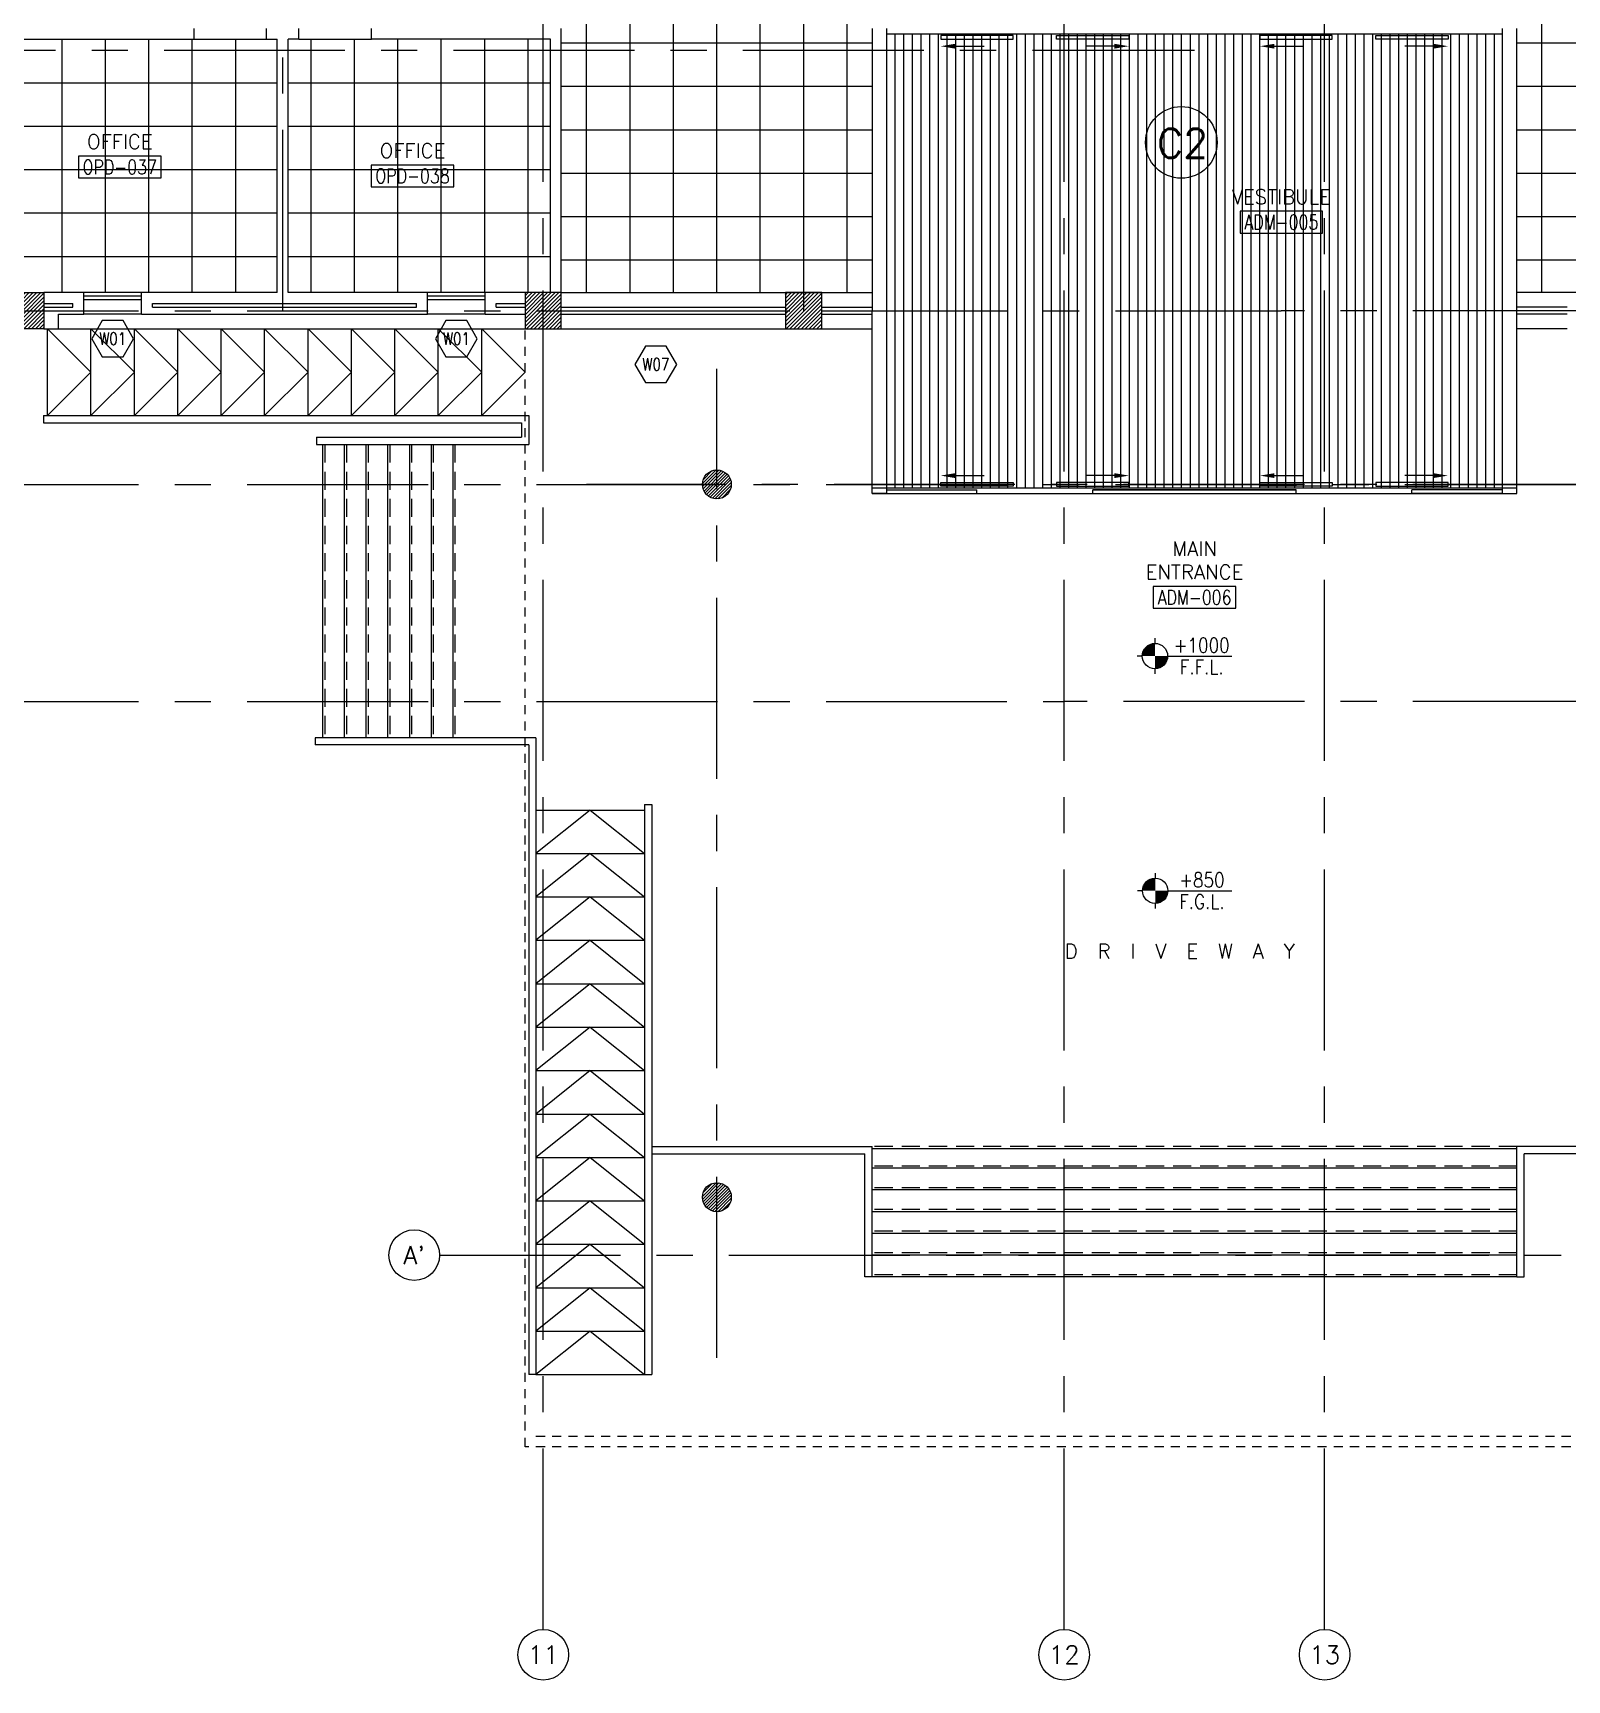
# Model space of a CAD drawing. Extents: x 417820 to 418166, y 43448 to 43632.
# Drawn here: x 417873.64 to 417894.85, y 43447.95 to 43470.71 of the extents above; entities that cross this region are included whole.
import ezdxf
from ezdxf.enums import TextEntityAlignment as Align

# ---------------------------------------------------------------- set-up
doc = ezdxf.new("R2010")
doc.units = 0
doc.header["$MEASUREMENT"] = 0
for name, pattern in [('CENTERX2', [4, 2.5, -0.5, 0.5, -0.5]), ('HIDDEN', [0.375, 0.25, -0.125]), ('HIDDEN2', [0.1875, 0.125, -0.0625])]:
    doc.linetypes.add(name, pattern=pattern)
doc.layers.get('0').update_dxf_attribs({"linetype": 'CONTINUOUS'})
for name, color, linetype in [('AX', 6, 'CONTINUOUS'), ('AX-CR', 2, 'CONTINUOUS'), ('AX-TXT', 4, 'CONTINUOUS'), ('AXES', 11, 'CENTERX2'), ('CANOPY-LN', 3, 'CONTINUOUS'), ('CEILING', 4, 'CONTINUOUS'), ('ceiling-marker', 6, 'CONTINUOUS'), ('COL', 2, 'CONTINUOUS'), ('DOOR', 11, 'CONTINUOUS'), ('Handrail', 4, 'CONTINUOUS'), ('HAT', 8, 'CONTINUOUS'), ('INSUL', 7, 'CONTINUOUS'), ('LEV-PL', 4, 'CONTINUOUS'), ('Ramb', 3, 'CONTINUOUS'), ('RM-BOX', 11, 'CONTINUOUS'), ('RM-NAME', 11, 'CONTINUOUS'), ('RM-NO', 11, 'CONTINUOUS'), ('SHAFT', 7, 'CONTINUOUS'), ('Step', 7, 'CONTINUOUS'), ('TEXT', 4, 'CONTINUOUS'), ('TXT', 2, 'CONTINUOUS'), ('WALL', 2, 'CONTINUOUS'), ('WIN', 5, 'CONTINUOUS'), ('WIN-BOX', 3, 'CONTINUOUS'), ('WIN-NO', 5, 'CONTINUOUS')]:
    doc.layers.add(name, color=color, linetype=linetype)
doc.styles.add('ROMANS', font='ROMANS.shx', dxfattribs={"width": 0.6})
doc.styles.add('S', font='ROMANS.SHX')

# ---------------------------------------------------------------- blocks, each defined once
blk = doc.blocks.new('COL50')
at = {"layer": 'COL'}
blk.add_lwpolyline([(-250, 250), (-250, -250), (250, -250), (250, 250)], close=True, dxfattribs=at)
blk = doc.blocks.new('*X35')
at = {"color": 0}
for p, q in [((193089, 10708), (193542, 11161)), ((193089, 10761), (193488, 11161)), ((193089, 10814), (193435, 11161)), ((193089, 10867), (193382, 11161)), ((193089, 10920), (193329, 11161)), ((193089, 10973), (193276, 11161)), ((193089, 11026), (193223, 11161)), ((193089, 11079), (193170, 11161)), ((193089, 11132), (193117, 11161)), ((193095, 10661), (193589, 11155)), ((193148, 10661), (193589, 11102)), ((193201, 10661), (193589, 11049)), ((193254, 10661), (193589, 10996)), ((193307, 10661), (193589, 10943)), ((193360, 10661), (193589, 10890)), ((193413, 10661), (193589, 10837)), ((193466, 10661), (193589, 10784)), ((193519, 10661), (193589, 10731)), ((193572, 10661), (193589, 10678))]:
    blk.add_line(p, q, dxfattribs=at)
blk = doc.blocks.new('RM1')
at = {"layer": 'RM-BOX'}
blk.add_lwpolyline([(570, -200), (-570, -200), (-570, -500), (570, -500)], close=True, dxfattribs=at)
at = {"layer": 'RM-NAME', "style": 'ROMANS'}
for tag, p in [('ROOMNAME1', (0, 324)), ('ROOMNAME2', (0, 0))]:
    blk.add_attdef(tag, text='', height=200, dxfattribs=at).set_placement(p, align=Align.MIDDLE)
at = {"layer": 'RM-NO', "style": 'ROMANS', "width": 0.8}
blk.add_attdef('ROOMNO', text='', height=200, dxfattribs=at).set_placement((0, -350), align=Align.MIDDLE)
blk = doc.blocks.new('*X101')
at = {"color": 0}
for p, q in [((73379, 10694), (73846, 11161)), ((73379, 10747), (73793, 11161)), ((73379, 10800), (73740, 11161)), ((73379, 10853), (73687, 11161)), ((73379, 10906), (73634, 11161)), ((73379, 10959), (73581, 11161)), ((73379, 11012), (73528, 11161)), ((73379, 11065), (73475, 11161)), ((73379, 11118), (73422, 11161)), ((73399, 10661), (73879, 11141)), ((73452, 10661), (73879, 11088)), ((73505, 10661), (73879, 11035)), ((73558, 10661), (73879, 10982)), ((73611, 10661), (73879, 10929)), ((73664, 10661), (73879, 10876)), ((73717, 10661), (73879, 10823)), ((73770, 10661), (73879, 10770)), ((73823, 10661), (73879, 10717)), ((73876, 10661), (73879, 10664))]:
    blk.add_line(p, q, dxfattribs=at)
blk = doc.blocks.new('WW1')
at = {"layer": 'WIN-BOX'}
blk.add_lwpolyline([(144, -250), (289, 0), (144, 250), (-144, 250), (-289, 0), (-144, -250)], close=True, dxfattribs=at)
at = {"layer": 'WIN-NO', "style": 'ROMANS', "width": 0.8}
blk.add_attdef('W00', text='', height=170, dxfattribs=at).set_placement((0, 0), align=Align.MIDDLE)
blk = doc.blocks.new('LEV1')
at = {"layer": 'LEV-PL'}
for p, q in [((0, 245), (0, 175)), ((-175, 0), (-245, 0)), ((175, 0), (1061, 0)), ((0, -175), (0, -245))]:
    blk.add_line(p, q, dxfattribs=at)
at = {"layer": 'LEV-PL', "const_width": 175}
for points in [[(-88, 0, -0.414214), (0, 88, -1)], [(88, 0, -0.414214), (0, -88, -1)]]:
    blk.add_lwpolyline(points, format="xyb", dxfattribs=at)
at = {"layer": 'LEV-PL'}
blk.add_circle((0, 0), 175, dxfattribs=at)
at = {"layer": 'LEV-PL', "color": 4, "style": 'S', "width": 0.85}
for tag, p in [('+0000', (646, 50)), ('F.F.L.', (646, -250))]:
    blk.add_attdef(tag, text='', height=200, dxfattribs=at).set_placement(p, align=Align.CENTER)
blk = doc.blocks.new('AXU')
at = {"layer": 'AX-CR'}
blk.add_circle((0, 350), 350, dxfattribs=at)
at = {"layer": 'AX-TXT', "style": 'ROMANS'}
blk.add_attdef('AX', text='', height=250, dxfattribs=at).set_placement((0, 350), align=Align.MIDDLE)
blk = doc.blocks.new('AXL')
at = {"layer": 'AX-CR'}
blk.add_circle((-350, 0), 350, dxfattribs=at)
at = {"layer": 'AX-TXT', "style": 'ROMANS'}
blk.add_attdef('AX', text='', height=250, dxfattribs=at).set_placement((-350, 0), align=Align.MIDDLE)
blk = doc.blocks.new('W')
at = {"layer": 'WIN-NO'}
blk.add_blockref('WW1', (0, -337), dxfattribs=at).add_auto_attribs({'W00': 'W01'})
blk = doc.blocks.new('C-300')
at = {"layer": 'HAT', "linetype": 'ByBlock', "ltscale": 0.3}
h = blk.add_hatch(dxfattribs=at)
h.set_pattern_fill('ANSI31', color=8, scale=300, style=0)
h.set_pattern_definition([(45, (-258496.182, -82361.005), (-26.5165043, 26.5165043), [])])
h.paths.add_polyline_path([(300, 500), (0, 500), (0, 250), (300, 250)])
h.paths.add_polyline_path([(300, 250), (0, 250), (0, 0), (300, 0)])
at = {"layer": 'COL'}
blk.add_lwpolyline([(0, 500), (300, 500), (300, 0), (0, 0)], close=True, dxfattribs=at)
blk = doc.blocks.new('C-300A')
at = {"layer": 'SHAFT', "color": 6, "linetype": 'ByBlock', "ltscale": 0.3}
for p in [(-300, 0), (20, 0)]:
    blk.add_blockref('C-300', p, dxfattribs=at)

msp = doc.modelspace()

# ---------------------------------------------------------------- hatches: boundary and pattern name
at = {"layer": 'HAT'}
h = msp.add_hatch(dxfattribs=at)
h.set_pattern_fill('ANSI31', color=256, scale=0.24, style=0)
h.set_pattern_definition([(45, (417834.10438, 43429.566767), (-0.021213203, 0.021213203), [])])
h.paths.add_polyline_path([(417882.8966, 43464.4743), (417883.0966, 43464.4743), (417883.0966, 43464.6743, 0.4142136)])
h.paths.add_polyline_path([(417883.0966, 43464.6743), (417883.0966, 43464.4743), (417883.2966, 43464.4743, 0.4142136)])
h.paths.add_polyline_path([(417883.2966, 43464.4743), (417883.0966, 43464.4743), (417883.0966, 43464.2743, 0.4142136)])
h.paths.add_polyline_path([(417883.0966, 43464.4743), (417882.8966, 43464.4743, 0.4142136), (417883.0966, 43464.2743)])
h = msp.add_hatch(dxfattribs=at)
h.set_pattern_fill('ANSI31', color=256, scale=0.24, style=0)
h.set_pattern_definition([(45, (417834.10438, 43419.716767), (-0.021213203, 0.021213203), [])])
h.paths.add_polyline_path([(417882.8966, 43454.6243), (417883.0966, 43454.6243), (417883.0966, 43454.8243, 0.4142136)])
h.paths.add_polyline_path([(417883.0966, 43454.8243), (417883.0966, 43454.6243), (417883.2966, 43454.6243, 0.4142136)])
h.paths.add_polyline_path([(417883.2966, 43454.6243), (417883.0966, 43454.6243), (417883.0966, 43454.4243, 0.4142136)])
h.paths.add_polyline_path([(417883.0966, 43454.6243), (417882.8966, 43454.6243, 0.4142136), (417883.0966, 43454.4243)])

# ---------------------------------------------------------------- linework, layer by layer
at = {"layer": 'AXES'}
for p, q in [((417880.6966, 43448.6529), (417880.6966, 43538.4875)), ((417887.8966, 43448.6529), (417887.8966, 43538.4875)), ((417891.4966, 43448.6529), (417891.4966, 43538.4875)), ((417877.0966, 43466.8743), (417877.0966, 43525.6943)), ((417884.2966, 43466.8743), (417884.2966, 43525.4443)), ((417831.4566, 43470.4743), (417889.6966, 43470.4743)), ((417820.6052, 43466.8743), (417890.8966, 43466.8743)), ((417911.2163, 43466.8743), (417890.8966, 43466.8743)), ((417883.0966, 43452.4071), (417883.0966, 43466.069)), ((417820.6052, 43464.4743), (417889.6966, 43464.4743)), ((417820.6052, 43464.4743), (417898.0966, 43464.4743)), ((417911.2163, 43464.4743), (417881.2966, 43464.4743)), ((417911.2163, 43464.4743), (417889.6966, 43464.4743)), ((417820.6052, 43461.4743), (417887.8966, 43461.4743)), ((417820.6052, 43461.4743), (417887.8966, 43461.4743)), ((417911.2163, 43461.4743), (417887.8966, 43461.4743)), ((417911.2163, 43461.4743), (417887.8966, 43461.4743)), ((417879.2641, 43453.8243), (417897.852, 43453.8243))]:
    msp.add_line(p, q, dxfattribs=at)
at = {"layer": 'CANOPY-LN', "linetype": 'HIDDEN2'}
for p, q in [((417880.4466, 43451.1743), (417880.4466, 43466.6243)), ((417898.9466, 43451.1743), (417880.4466, 43451.1743))]:
    msp.add_line(p, q, dxfattribs=at)
at = {"layer": 'CANOPY-LN', "color": 8, "linetype": 'HIDDEN2'}
msp.add_line((417880.5966, 43451.3243), (417898.7966, 43451.3243), dxfattribs=at)
at = {"layer": 'CEILING'}
for p, q in [((417883.6966, 43467.1243), (417883.6966, 43485.9746)), ((417884.8966, 43467.1243), (417884.8966, 43485.9746)), ((417894.4966, 43467.1243), (417894.4966, 43485.7243)), ((417881.2966, 43467.1243), (417881.2966, 43473.8243)), ((417881.8966, 43467.1243), (417881.8966, 43473.8243)), ((417882.4966, 43467.1243), (417882.4966, 43473.8243)), ((417883.0966, 43467.1243), (417883.0966, 43473.8243)), ((417884.2966, 43467.1243), (417884.2966, 43473.8254)), ((417874.0466, 43467.1243), (417874.0466, 43470.6243)), ((417874.6466, 43467.1243), (417874.6466, 43470.6243)), ((417875.2466, 43467.1243), (417875.2466, 43470.6243)), ((417875.8466, 43467.1243), (417875.8466, 43470.6243)), ((417875.8716, 43470.6243), (417876.8716, 43470.6243)), ((417876.4466, 43467.1243), (417876.4466, 43470.6243)), ((417877.3216, 43470.6243), (417878.3216, 43470.6243)), ((417877.4841, 43470.6243), (417877.4841, 43467.1243)), ((417878.0841, 43470.6243), (417878.0841, 43467.1243)), ((417878.6841, 43470.6243), (417878.6841, 43467.1243)), ((417879.2841, 43470.6243), (417879.2841, 43467.1243)), ((417879.8841, 43470.6243), (417879.8841, 43467.1243)), ((417880.4841, 43470.6243), (417880.4841, 43467.1243)), ((417880.9466, 43470.5745), (417885.2409, 43470.5745)), ((417885.4409, 43470.6993), (417893.9523, 43470.6993)), ((417885.5556, 43470.6993), (417885.5556, 43464.4243)), ((417885.6756, 43470.6993), (417885.6756, 43464.4243)), ((417885.7956, 43470.6993), (417885.7956, 43464.4243)), ((417885.9156, 43470.6993), (417885.9156, 43464.4243)), ((417886.0356, 43470.6993), (417886.0356, 43464.4243)), ((417886.1556, 43470.6993), (417886.1556, 43464.4243)), ((417886.2756, 43470.6993), (417886.2756, 43464.4243)), ((417886.3956, 43470.6993), (417886.3956, 43464.4243)), ((417886.5156, 43470.6993), (417886.5156, 43464.4243)), ((417886.6356, 43470.6993), (417886.6356, 43464.4243)), ((417886.7556, 43470.6993), (417886.7556, 43464.4243)), ((417886.8756, 43470.6993), (417886.8756, 43464.4243)), ((417886.9956, 43470.6993), (417886.9956, 43464.4243)), ((417887.1156, 43470.6993), (417887.1156, 43464.4243)), ((417887.1156, 43470.6993), (417887.1156, 43464.4243)), ((417887.2356, 43470.6993), (417887.2356, 43464.4243)), ((417887.3556, 43470.6993), (417887.3556, 43464.4243)), ((417887.4756, 43470.6993), (417887.4756, 43464.4243)), ((417887.5956, 43470.6993), (417887.5956, 43464.4243)), ((417887.7156, 43470.6993), (417887.7156, 43464.4243)), ((417887.8356, 43470.6993), (417887.8356, 43464.4243)), ((417887.9556, 43470.6993), (417887.9556, 43464.4243)), ((417887.9556, 43470.6993), (417887.9556, 43464.4243)), ((417888.0756, 43470.6993), (417888.0756, 43464.4243)), ((417888.1956, 43470.6993), (417888.1956, 43464.4243)), ((417888.3156, 43470.6993), (417888.3156, 43464.4243)), ((417888.4356, 43470.6993), (417888.4356, 43464.4243)), ((417888.5556, 43470.6993), (417888.5556, 43464.4243)), ((417888.6756, 43470.6993), (417888.6756, 43464.4243)), ((417888.7956, 43470.6993), (417888.7956, 43464.4243)), ((417888.7956, 43470.6993), (417888.7956, 43464.4243)), ((417888.9156, 43470.6993), (417888.9156, 43464.4243)), ((417889.0356, 43470.6993), (417889.0356, 43464.4243)), ((417889.1556, 43470.6993), (417889.1556, 43464.4243)), ((417889.2756, 43470.6993), (417889.2756, 43464.4243)), ((417889.3956, 43470.6993), (417889.3956, 43464.4243)), ((417889.5156, 43470.6993), (417889.5156, 43464.4243)), ((417889.6356, 43470.6993), (417889.6356, 43464.4243)), ((417889.7576, 43470.6993), (417889.7576, 43464.4243)), ((417889.8776, 43470.6993), (417889.8776, 43464.4243)), ((417889.9976, 43470.6993), (417889.9976, 43464.4243)), ((417890.1176, 43470.6993), (417890.1176, 43464.4243)), ((417890.2376, 43470.6993), (417890.2376, 43464.4243)), ((417890.3576, 43470.6993), (417890.3576, 43464.4243)), ((417890.4776, 43470.6993), (417890.4776, 43464.4243)), ((417890.5976, 43470.6993), (417890.5976, 43464.4243)), ((417890.5976, 43470.6993), (417890.5976, 43464.4243)), ((417890.7176, 43470.6993), (417890.7176, 43464.4243)), ((417890.8376, 43470.6993), (417890.8376, 43464.4243)), ((417890.9576, 43470.6993), (417890.9576, 43464.4243)), ((417891.0776, 43470.6993), (417891.0776, 43464.4243)), ((417891.1976, 43470.6993), (417891.1976, 43464.4243)), ((417891.3176, 43470.6993), (417891.3176, 43464.4243)), ((417891.4376, 43470.6993), (417891.4376, 43464.4243)), ((417891.4376, 43470.6993), (417891.4376, 43464.4243)), ((417891.5576, 43470.6993), (417891.5576, 43464.4243)), ((417891.6776, 43470.6993), (417891.6776, 43464.4243)), ((417891.7976, 43470.6993), (417891.7976, 43464.4243)), ((417891.9176, 43470.6993), (417891.9176, 43464.4243)), ((417892.0376, 43470.6993), (417892.0376, 43464.4243)), ((417892.1576, 43470.6993), (417892.1576, 43464.4243)), ((417892.2776, 43470.6993), (417892.2776, 43464.4243)), ((417892.2776, 43470.6993), (417892.2776, 43464.4243)), ((417892.3976, 43470.6993), (417892.3976, 43464.4243)), ((417892.5176, 43470.6993), (417892.5176, 43464.4243)), ((417892.6376, 43470.6993), (417892.6376, 43464.4243)), ((417892.7576, 43470.6993), (417892.7576, 43464.4243)), ((417892.8776, 43470.6993), (417892.8776, 43464.4243)), ((417892.9976, 43470.6993), (417892.9976, 43464.4243)), ((417893.1176, 43470.6993), (417893.1176, 43464.4243)), ((417893.2376, 43470.6993), (417893.2376, 43464.4243)), ((417893.3576, 43470.6993), (417893.3576, 43464.4243)), ((417893.4776, 43470.6993), (417893.4776, 43464.4243)), ((417893.5976, 43470.6993), (417893.5976, 43464.4243)), ((417893.7176, 43470.6993), (417893.7176, 43464.4243)), ((417893.8376, 43470.6993), (417893.8376, 43464.4243)), ((417894.1523, 43470.5745), (417898.4466, 43470.5745)), ((417872.3516, 43470.0243), (417877.0216, 43470.0243)), ((417877.1716, 43470.0243), (417880.7966, 43470.0243)), ((417880.9466, 43469.9745), (417885.2409, 43469.9745)), ((417894.1523, 43469.9745), (417898.4466, 43469.9745)), ((417872.3516, 43469.4243), (417877.0216, 43469.4243)), ((417877.1716, 43469.4243), (417880.7966, 43469.4243)), ((417880.9466, 43469.3745), (417885.2409, 43469.3745)), ((417894.1523, 43469.3745), (417898.4466, 43469.3745)), ((417872.3516, 43468.8243), (417877.0216, 43468.8243)), ((417877.1716, 43468.8243), (417880.7966, 43468.8243)), ((417880.9466, 43468.7745), (417885.2409, 43468.7745)), ((417894.1523, 43468.7745), (417898.4466, 43468.7745)), ((417872.3516, 43468.2243), (417877.0216, 43468.2243)), ((417877.1716, 43468.2243), (417880.7966, 43468.2243)), ((417880.9466, 43468.1745), (417885.2409, 43468.1745)), ((417894.1523, 43468.1745), (417898.4466, 43468.1745)), ((417872.3516, 43467.6243), (417877.0216, 43467.6243)), ((417877.1716, 43467.6243), (417880.7966, 43467.6243)), ((417880.9466, 43467.5745), (417885.2409, 43467.5745)), ((417894.1523, 43467.5745), (417898.4466, 43467.5745)), ((417880.9466, 43467.1243), (417885.2409, 43467.1243)), ((417898.4466, 43467.1243), (417894.1523, 43467.1243)), ((417885.2409, 43464.4243), (417894.1523, 43464.4243)), ((417885.2409, 43464.3493), (417894.1523, 43464.3493))]:
    msp.add_line(p, q, dxfattribs=at)
at = {"layer": 'ceiling-marker', "color": 2}
msp.add_circle((417889.5156, 43469.1998), 0.4949, dxfattribs=at)
at = {"layer": 'DOOR'}
for p, q in [((417886.3909, 43470.5285), (417886.7909, 43470.5285)), ((417886.3909, 43470.5285), (417886.7909, 43470.5285)), ((417888.5909, 43470.5285), (417888.1909, 43470.5285)), ((417888.5909, 43470.5285), (417888.1909, 43470.5285)), ((417890.8023, 43470.5285), (417891.2023, 43470.5285)), ((417890.8023, 43470.5285), (417891.2023, 43470.5285)), ((417893.0023, 43470.5285), (417892.6023, 43470.5285)), ((417893.0023, 43470.5285), (417892.6023, 43470.5285)), ((417885.4409, 43464.3993), (417886.6909, 43464.3993)), ((417886.3909, 43464.5952), (417886.7909, 43464.5952)), ((417886.3909, 43464.5952), (417886.7909, 43464.5952)), ((417886.6909, 43464.3493), (417886.6909, 43464.3993)), ((417888.5909, 43464.5952), (417888.1909, 43464.5952)), ((417888.5909, 43464.5952), (417888.1909, 43464.5952)), ((417888.2909, 43464.3993), (417891.1023, 43464.3993)), ((417888.2909, 43464.3493), (417888.2909, 43464.3993)), ((417890.8023, 43464.5952), (417891.2023, 43464.5952)), ((417890.8023, 43464.5952), (417891.2023, 43464.5952)), ((417891.1023, 43464.3493), (417891.1023, 43464.3993)), ((417893.0023, 43464.5952), (417892.6023, 43464.5952)), ((417893.0023, 43464.5952), (417892.6023, 43464.5952)), ((417892.7023, 43464.3493), (417892.7023, 43464.3993)), ((417893.9523, 43464.3993), (417892.7023, 43464.3993)), ((417885.4409, 43464.3493), (417886.6909, 43464.3493)), ((417888.2909, 43464.3493), (417891.1023, 43464.3493)), ((417893.9523, 43464.3493), (417892.7023, 43464.3493))]:
    msp.add_line(p, q, dxfattribs=at)
for points in [[(417886.1909, 43470.6743), (417886.1909, 43470.6243), (417887.1909, 43470.6243), (417887.1909, 43470.6743), (417886.1909, 43470.6743)], [(417886.1909, 43470.6743), (417886.1909, 43470.6243), (417887.1909, 43470.6243), (417887.1909, 43470.6743), (417886.1909, 43470.6743)], [(417888.7909, 43470.6743), (417888.7909, 43470.6243), (417887.7909, 43470.6243), (417887.7909, 43470.6743), (417888.7909, 43470.6743)], [(417888.7909, 43470.6743), (417888.7909, 43470.6243), (417887.7909, 43470.6243), (417887.7909, 43470.6743), (417888.7909, 43470.6743)], [(417890.6023, 43470.6743), (417890.6023, 43470.6243), (417891.6023, 43470.6243), (417891.6023, 43470.6743), (417890.6023, 43470.6743)], [(417890.6023, 43470.6743), (417890.6023, 43470.6243), (417891.6023, 43470.6243), (417891.6023, 43470.6743), (417890.6023, 43470.6743)], [(417893.2023, 43470.6743), (417893.2023, 43470.6243), (417892.2023, 43470.6243), (417892.2023, 43470.6743), (417893.2023, 43470.6743)], [(417893.2023, 43470.6743), (417893.2023, 43470.6243), (417892.2023, 43470.6243), (417892.2023, 43470.6743), (417893.2023, 43470.6743)], [(417886.1909, 43464.4493), (417886.1909, 43464.4993), (417887.1909, 43464.4993), (417887.1909, 43464.4493), (417886.1909, 43464.4493)], [(417886.1909, 43464.4493), (417886.1909, 43464.4993), (417887.1909, 43464.4993), (417887.1909, 43464.4493), (417886.1909, 43464.4493)], [(417888.7909, 43464.4493), (417888.7909, 43464.4993), (417887.7909, 43464.4993), (417887.7909, 43464.4493), (417888.7909, 43464.4493)], [(417888.7909, 43464.4493), (417888.7909, 43464.4993), (417887.7909, 43464.4993), (417887.7909, 43464.4493), (417888.7909, 43464.4493)], [(417888.2909, 43464.3493), (417891.1023, 43464.3493), (417891.1023, 43464.3993), (417888.2909, 43464.3993)], [(417890.6023, 43464.4493), (417890.6023, 43464.4993), (417891.6023, 43464.4993), (417891.6023, 43464.4493), (417890.6023, 43464.4493)], [(417890.6023, 43464.4493), (417890.6023, 43464.4993), (417891.6023, 43464.4993), (417891.6023, 43464.4493), (417890.6023, 43464.4493)], [(417893.2023, 43464.4493), (417893.2023, 43464.4993), (417892.2023, 43464.4993), (417892.2023, 43464.4493), (417893.2023, 43464.4493)], [(417893.2023, 43464.4493), (417893.2023, 43464.4993), (417892.2023, 43464.4993), (417892.2023, 43464.4493), (417893.2023, 43464.4493)]]:
    msp.add_lwpolyline(points, dxfattribs=at)
for points in [[(417886.3909, 43470.4951), (417886.3909, 43470.5618), (417886.1909, 43470.5285)], [(417886.3909, 43470.4951), (417886.3909, 43470.5618), (417886.1909, 43470.5285)], [(417888.5909, 43470.4951), (417888.5909, 43470.5618), (417888.7909, 43470.5285)], [(417888.5909, 43470.4951), (417888.5909, 43470.5618), (417888.7909, 43470.5285)], [(417890.8023, 43470.4951), (417890.8023, 43470.5618), (417890.6023, 43470.5285)], [(417890.8023, 43470.4951), (417890.8023, 43470.5618), (417890.6023, 43470.5285)], [(417893.0023, 43470.4951), (417893.0023, 43470.5618), (417893.2023, 43470.5285)], [(417893.0023, 43470.4951), (417893.0023, 43470.5618), (417893.2023, 43470.5285)], [(417886.3909, 43464.6285), (417886.3909, 43464.5618), (417886.1909, 43464.5952)], [(417886.3909, 43464.6285), (417886.3909, 43464.5618), (417886.1909, 43464.5952)], [(417888.5909, 43464.6285), (417888.5909, 43464.5618), (417888.7909, 43464.5952)], [(417888.5909, 43464.6285), (417888.5909, 43464.5618), (417888.7909, 43464.5952)], [(417890.8023, 43464.6285), (417890.8023, 43464.5618), (417890.6023, 43464.5952)], [(417890.8023, 43464.6285), (417890.8023, 43464.5618), (417890.6023, 43464.5952)], [(417893.0023, 43464.6285), (417893.0023, 43464.5618), (417893.2023, 43464.5952)], [(417893.0023, 43464.6285), (417893.0023, 43464.5618), (417893.2023, 43464.5952)]]:
    msp.add_solid(points, dxfattribs=at)
at = {"layer": 'Handrail'}
for p, q in [((417873.8466, 43466.6243), (417880.4466, 43466.6243)), ((417873.7928, 43465.4243), (417880.4966, 43465.4243)), ((417873.7928, 43465.4243), (417873.7928, 43465.3243)), ((417873.7928, 43465.3243), (417880.3966, 43465.3243)), ((417880.3966, 43465.4243), (417880.3966, 43465.4243)), ((417880.3966, 43465.3243), (417880.3966, 43465.1243)), ((417880.4966, 43465.4243), (417880.4966, 43465.0243)), ((417877.5648, 43465.1243), (417880.3966, 43465.1243)), ((417877.5648, 43465.1243), (417877.5648, 43465.0243)), ((417877.5648, 43465.0243), (417880.4966, 43465.0243)), ((417880.5966, 43460.9743), (417877.5466, 43460.9743)), ((417877.5466, 43460.9743), (417877.5466, 43460.8743)), ((417880.5966, 43460.9743), (417880.5966, 43452.1743)), ((417880.4966, 43460.8743), (417877.5466, 43460.8743)), ((417880.4966, 43460.8743), (417880.4966, 43452.1743)), ((417882.0966, 43460.0528), (417882.0966, 43452.1743)), ((417882.0966, 43460.0528), (417882.1966, 43460.0528)), ((417882.1966, 43460.0528), (417882.1966, 43452.1743)), ((417882.1966, 43455.3243), (417885.2409, 43455.3243)), ((417885.2409, 43453.5243), (417885.2409, 43455.3243)), ((417894.1523, 43453.5243), (417894.1523, 43455.3243)), ((417897.1966, 43455.3243), (417894.1523, 43455.3243)), ((417882.1966, 43455.2243), (417885.1409, 43455.2243)), ((417885.1409, 43453.5243), (417885.1409, 43455.2243)), ((417897.1966, 43455.2243), (417894.2523, 43455.2243)), ((417894.2523, 43453.5243), (417894.2523, 43455.2243)), ((417885.2409, 43453.5243), (417885.1409, 43453.5243)), ((417894.1523, 43453.5243), (417894.2523, 43453.5243)), ((417880.5966, 43452.1743), (417880.4966, 43452.1743)), ((417882.0966, 43452.1743), (417882.1966, 43452.1743))]:
    msp.add_line(p, q, dxfattribs=at)
at = {"layer": 'INSUL'}
for p, q in [((417873.7966, 43466.9743), (417874.1966, 43466.9743)), ((417873.7966, 43466.9243), (417874.1966, 43466.9243)), ((417874.1966, 43466.9243), (417874.1966, 43466.9743)), ((417875.2966, 43466.9743), (417878.9466, 43466.9743)), ((417875.2966, 43466.9243), (417875.2966, 43466.9743)), ((417875.2966, 43466.9243), (417878.9466, 43466.9243)), ((417878.9466, 43466.9243), (417878.9466, 43466.9743)), ((417880.0466, 43466.9243), (417880.0466, 43466.9743)), ((417880.0466, 43466.9743), (417880.4466, 43466.9743)), ((417880.0466, 43466.9243), (417880.4466, 43466.9243))]:
    msp.add_line(p, q, dxfattribs=at)
at = {"layer": 'Ramb'}
for p, q in [((417873.8466, 43465.4243), (417873.8466, 43466.6243)), ((417874.4466, 43466.0243), (417873.8466, 43466.6243)), ((417874.4466, 43465.4243), (417874.4466, 43466.6243)), ((417875.0466, 43466.0243), (417874.4466, 43466.6243)), ((417875.0466, 43465.4243), (417875.0466, 43466.6243)), ((417875.6466, 43466.0243), (417875.0466, 43466.6243)), ((417875.6466, 43465.4243), (417875.6466, 43466.6243)), ((417876.2466, 43466.0243), (417875.6466, 43466.6243)), ((417876.2466, 43465.4243), (417876.2466, 43466.6243)), ((417876.8466, 43466.0243), (417876.2466, 43466.6243)), ((417876.8466, 43465.4243), (417876.8466, 43466.6243)), ((417877.4466, 43466.0243), (417876.8466, 43466.6243)), ((417877.4466, 43465.4243), (417877.4466, 43466.6243)), ((417878.0466, 43466.0243), (417877.4466, 43466.6243)), ((417878.0466, 43465.4243), (417878.0466, 43466.6243)), ((417878.6466, 43466.0243), (417878.0466, 43466.6243)), ((417878.6466, 43465.4243), (417878.6466, 43466.6243)), ((417879.2466, 43466.0243), (417878.6466, 43466.6243)), ((417879.2466, 43465.4243), (417879.2466, 43466.6243)), ((417879.8466, 43466.0243), (417879.2466, 43466.6243)), ((417879.8466, 43465.4243), (417879.8466, 43466.6243)), ((417880.4466, 43466.0243), (417879.8466, 43466.6243)), ((417874.4466, 43466.0243), (417873.8466, 43465.4243)), ((417875.0466, 43466.0243), (417874.4466, 43465.4243)), ((417875.6466, 43466.0243), (417875.0466, 43465.4243)), ((417876.2466, 43466.0243), (417875.6466, 43465.4243)), ((417876.8466, 43466.0243), (417876.2466, 43465.4243)), ((417877.4466, 43466.0243), (417876.8466, 43465.4243)), ((417878.0466, 43466.0243), (417877.4466, 43465.4243)), ((417878.6466, 43466.0243), (417878.0466, 43465.4243)), ((417879.2466, 43466.0243), (417878.6466, 43465.4243)), ((417879.8466, 43466.0243), (417879.2466, 43465.4243)), ((417880.4466, 43466.0243), (417879.8466, 43465.4243)), ((417880.5966, 43459.9743), (417882.0966, 43459.9743)), ((417881.3466, 43459.9743), (417880.5966, 43459.3743)), ((417881.3466, 43459.9743), (417882.0966, 43459.3743)), ((417880.5966, 43459.3743), (417882.0966, 43459.3743)), ((417881.3466, 43459.3743), (417880.5966, 43458.7743)), ((417881.3466, 43459.3743), (417882.0966, 43458.7743)), ((417880.5966, 43458.7743), (417882.0966, 43458.7743)), ((417881.3466, 43458.7743), (417880.5966, 43458.1743)), ((417881.3466, 43458.7743), (417882.0966, 43458.1743)), ((417880.5966, 43458.1743), (417882.0966, 43458.1743)), ((417881.3466, 43458.1743), (417880.5966, 43457.5743)), ((417881.3466, 43458.1743), (417882.0966, 43457.5743)), ((417880.5966, 43457.5743), (417882.0966, 43457.5743)), ((417881.3466, 43457.5743), (417880.5966, 43456.9743)), ((417881.3466, 43457.5743), (417882.0966, 43456.9743)), ((417880.5966, 43456.9743), (417882.0966, 43456.9743)), ((417881.3466, 43456.9743), (417880.5966, 43456.3743)), ((417881.3466, 43456.9743), (417882.0966, 43456.3743)), ((417880.5966, 43456.3743), (417882.0966, 43456.3743)), ((417881.3466, 43456.3743), (417880.5966, 43455.7743)), ((417881.3466, 43456.3743), (417882.0966, 43455.7743)), ((417880.5966, 43455.7743), (417882.0966, 43455.7743)), ((417881.3466, 43455.7743), (417880.5966, 43455.1743)), ((417881.3466, 43455.7743), (417882.0966, 43455.1743)), ((417880.5966, 43455.1743), (417882.0966, 43455.1743)), ((417881.3466, 43455.1743), (417880.5966, 43454.5743)), ((417881.3466, 43455.1743), (417882.0966, 43454.5743)), ((417880.5966, 43454.5743), (417882.0966, 43454.5743)), ((417881.3466, 43454.5743), (417880.5966, 43453.9743)), ((417881.3466, 43454.5743), (417882.0966, 43453.9743)), ((417880.5966, 43453.9743), (417882.0966, 43453.9743)), ((417881.3466, 43453.9743), (417880.5966, 43453.3743)), ((417881.3466, 43453.9743), (417882.0966, 43453.3743)), ((417880.5966, 43453.3743), (417882.0966, 43453.3743)), ((417881.3466, 43453.3743), (417880.5966, 43452.7743)), ((417881.3466, 43453.3743), (417882.0966, 43452.7743)), ((417880.5966, 43452.7743), (417882.0966, 43452.7743)), ((417881.3466, 43452.7743), (417880.5966, 43452.1743)), ((417881.3466, 43452.7743), (417882.0966, 43452.1743)), ((417880.5966, 43452.1743), (417882.0966, 43452.1743))]:
    msp.add_line(p, q, dxfattribs=at)
at = {"layer": 'Step'}
for p, q in [((417877.6466, 43465.0243), (417877.6466, 43460.9743)), ((417877.9466, 43465.0243), (417877.9466, 43460.9743)), ((417878.2466, 43465.0243), (417878.2466, 43460.9743)), ((417878.5466, 43465.0243), (417878.5466, 43460.9743)), ((417878.8466, 43465.0243), (417878.8466, 43460.9743)), ((417879.1466, 43465.0243), (417879.1466, 43460.9743)), ((417879.4466, 43465.0243), (417879.4466, 43460.9743)), ((417894.1523, 43455.2943), (417885.2409, 43455.2943)), ((417894.1523, 43455.0243), (417885.2409, 43455.0243)), ((417894.1523, 43454.7243), (417885.2409, 43454.7243)), ((417894.1523, 43454.4243), (417885.2409, 43454.4243)), ((417894.1523, 43454.1243), (417885.2409, 43454.1243)), ((417894.1523, 43453.8243), (417885.2409, 43453.8243)), ((417894.1523, 43453.5243), (417885.2409, 43453.5243))]:
    msp.add_line(p, q, dxfattribs=at)
at = {"layer": 'Step', "linetype": 'HIDDEN'}
for p, q in [((417877.6766, 43465.0243), (417877.6766, 43460.9743)), ((417877.9766, 43465.0243), (417877.9766, 43460.9743)), ((417878.2766, 43465.0243), (417878.2766, 43460.9743)), ((417878.5766, 43465.0243), (417878.5766, 43460.9743)), ((417878.8766, 43465.0243), (417878.8766, 43460.9743)), ((417879.1766, 43465.0243), (417879.1766, 43460.9743)), ((417879.4766, 43465.0243), (417879.4766, 43460.9743)), ((417894.1523, 43455.3243), (417885.2409, 43455.3243)), ((417894.1523, 43455.0543), (417885.2409, 43455.0543)), ((417894.1523, 43454.7543), (417885.2409, 43454.7543)), ((417894.1523, 43454.4543), (417885.2409, 43454.4543)), ((417894.1523, 43454.1543), (417885.2409, 43454.1543)), ((417894.1523, 43453.8543), (417885.2409, 43453.8543)), ((417894.1523, 43453.5543), (417885.2409, 43453.5543))]:
    msp.add_line(p, q, dxfattribs=at)
at = {"layer": 'WALL'}
for p, q in [((417875.8716, 43470.6243), (417875.8716, 43470.7743)), ((417876.8716, 43470.6243), (417876.8716, 43470.7743)), ((417877.3216, 43470.6243), (417877.3216, 43470.7743)), ((417878.3216, 43470.6243), (417878.3216, 43470.7743)), ((417880.9466, 43467.1243), (417880.9466, 43470.7743)), ((417885.2409, 43470.7743), (417885.2409, 43466.8743)), ((417885.4409, 43470.7743), (417885.4409, 43464.3493)), ((417893.9523, 43464.3493), (417893.9523, 43470.7743)), ((417894.1523, 43464.3493), (417894.1523, 43470.7743)), ((417872.3516, 43470.6243), (417875.8716, 43470.6243)), ((417876.8716, 43470.6243), (417877.0216, 43470.6243)), ((417877.0216, 43467.1243), (417877.0216, 43470.6243)), ((417877.1716, 43467.1243), (417877.1716, 43470.6243)), ((417877.3216, 43470.6243), (417877.1716, 43470.6243)), ((417880.7966, 43470.6243), (417878.3216, 43470.6243)), ((417880.7966, 43467.1243), (417880.7966, 43470.6243)), ((417874.3466, 43467.1243), (417873.7966, 43467.1243)), ((417874.3466, 43466.8243), (417874.3466, 43467.1243)), ((417875.1466, 43466.8243), (417875.1466, 43467.1243)), ((417877.0216, 43467.1243), (417875.1466, 43467.1243)), ((417879.0966, 43467.1243), (417877.1716, 43467.1243)), ((417879.0966, 43466.8243), (417879.0966, 43467.1243)), ((417880.9466, 43467.1243), (417879.8966, 43467.1243)), ((417879.8966, 43466.8243), (417879.8966, 43467.1243)), ((417873.9966, 43466.8243), (417874.3466, 43466.8243)), ((417873.9966, 43466.6243), (417873.9966, 43466.8243)), ((417875.1466, 43466.8243), (417879.0966, 43466.8243)), ((417879.8966, 43466.8243), (417880.4466, 43466.8243)), ((417885.2409, 43464.3493), (417885.2409, 43466.8743)), ((417873.7966, 43466.6243), (417873.9966, 43466.6243)), ((417885.4409, 43464.3493), (417885.2409, 43464.3493)), ((417893.9523, 43464.3493), (417894.1523, 43464.3493))]:
    msp.add_line(p, q, dxfattribs=at)
for centre in [(417883.0966, 43464.4743), (417883.0966, 43454.6243)]:
    msp.add_circle(centre, 0.2, dxfattribs=at)
at = {"layer": 'WIN'}
for p, q in [((417875.1466, 43467.1243), (417874.3466, 43467.1243)), ((417879.8966, 43467.1243), (417879.0966, 43467.1243)), ((417875.1466, 43467.0743), (417874.3466, 43467.0743)), ((417875.1466, 43467.0243), (417874.3466, 43467.0243)), ((417879.8966, 43467.0743), (417879.0966, 43467.0743)), ((417879.8966, 43467.0243), (417879.0966, 43467.0243)), ((417880.9466, 43466.9243), (417884.0466, 43466.9243)), ((417884.5466, 43466.9243), (417885.2409, 43466.9243)), ((417894.8466, 43466.9243), (417894.1523, 43466.9243)), ((417875.1466, 43466.8243), (417874.3466, 43466.8243)), ((417879.8966, 43466.8243), (417879.0966, 43466.8243)), ((417880.9466, 43466.8743), (417884.0466, 43466.8743)), ((417880.9466, 43466.8243), (417884.0466, 43466.8243)), ((417884.5466, 43466.8743), (417885.2409, 43466.8743)), ((417884.5466, 43466.8243), (417885.2409, 43466.8243)), ((417894.8466, 43466.8743), (417894.1523, 43466.8743)), ((417894.8466, 43466.8243), (417894.1523, 43466.8243)), ((417880.9466, 43466.6243), (417884.0466, 43466.6243)), ((417884.5466, 43466.6243), (417885.2409, 43466.6243)), ((417894.8466, 43466.6243), (417894.1523, 43466.6243))]:
    msp.add_line(p, q, dxfattribs=at)

# ---------------------------------------------------------------- block references
at = {"layer": 'AX', "xscale": 0.001000000047497451, "yscale": 0.0009999999892897904, "zscale": 0.001}
for name, p, values in [('AXL', (417879.2641, 43453.8243), {'AX': "A'"}), ('AXU', (417880.6966, 43447.9529), {'AX': '11'}), ('AXU', (417887.8966, 43447.9529), {'AX': '12'}), ('AXU', (417891.4966, 43447.9529), {'AX': '13'})]:
    msp.add_blockref(name, p, dxfattribs=at).add_auto_attribs(values)
at = {"layer": 'COL', "linetype": 'ByBlock', "xscale": 0.001000000047497451, "yscale": 0.0009999999892897904, "zscale": 0.001}
msp.add_blockref('C-300A', (417873.4766, 43466.6243), dxfattribs=at)
at = {"layer": 'COL', "xscale": 0.001000000047497451, "yscale": 0.0009999999892897904, "zscale": 0.001}
for p in [(417880.6966, 43466.8743), (417884.2966, 43466.8743)]:
    msp.add_blockref('COL50', p, dxfattribs=at)
at = {"layer": 'HAT', "xscale": 0.001000000047497451, "yscale": 0.0009999999892897904, "zscale": 0.001}
for name, p, values in [('RM1', (417874.8446, 43469.2095), {'ROOMNO': 'OPD-037', 'ROOMNAME2': 'OFFICE'}), ('RM1', (417878.8903, 43469.0856), {'ROOMNO': 'OPD-038', 'ROOMNAME2': 'OFFICE'}), ('RM1', (417890.8983, 43468.4474), {'ROOMNO': 'ADM-005', 'ROOMNAME2': 'VESTIBULE'}), ('RM1', (417889.6983, 43463.2624), {'ROOMNO': 'ADM-006', 'ROOMNAME2': 'ENTRANCE', 'ROOMNAME1': 'MAIN'}), ('RM1', (417889.6983, 43463.2624), {'ROOMNO': 'ADM-006', 'ROOMNAME2': 'ENTRANCE', 'ROOMNAME1': 'MAIN'}), ('LEV1', (417889.1514, 43462.102), {'F.F.L.': 'F.F.L.', '+0000': '+1000'}), ('LEV1', (417889.1514, 43462.102), {'F.F.L.': 'F.F.L.', '+0000': '+1000'}), ('LEV1', (417889.1548, 43458.859), {'F.F.L.': 'F.G.L.', '+0000': '+850'})]:
    msp.add_blockref(name, p, dxfattribs=at).add_auto_attribs(values)
for name, p in [('*X101', (417807.0674, 43455.9633)), ('*X35', (417690.9581, 43455.9633))]:
    msp.add_blockref(name, p, dxfattribs=at)
at = {"layer": 'WIN-NO', "color": 5, "linetype": 'ByBlock', "xscale": 0.001000000047497451, "yscale": 0.0009999999892897904, "zscale": 0.001}
for p in [(417874.7466, 43466.8243), (417879.4966, 43466.8243)]:
    msp.add_blockref('W', p, dxfattribs=at)
at = {"layer": 'WIN-NO', "xscale": 0.001000000047497451, "yscale": 0.0009999999892897904, "zscale": 0.001}
msp.add_blockref('WW1', (417882.2534, 43466.1328), dxfattribs=at).add_auto_attribs({'W00': 'W07'})

# ---------------------------------------------------------------- texts
at = {"layer": 'TEXT', "color": 9, "style": 'ROMANS'}
msp.add_text('D  R  I  V  E  W  A  Y', height=0.2, dxfattribs=at).set_placement((417889.4938, 43458.0235), align=Align.MIDDLE)
at = {"layer": 'TXT', "color": 6, "style": 'ROMANS'}
msp.add_text('C2', height=0.4, dxfattribs=at).set_placement((417889.1812, 43468.9873))

doc.saveas('drawing.dxf')
